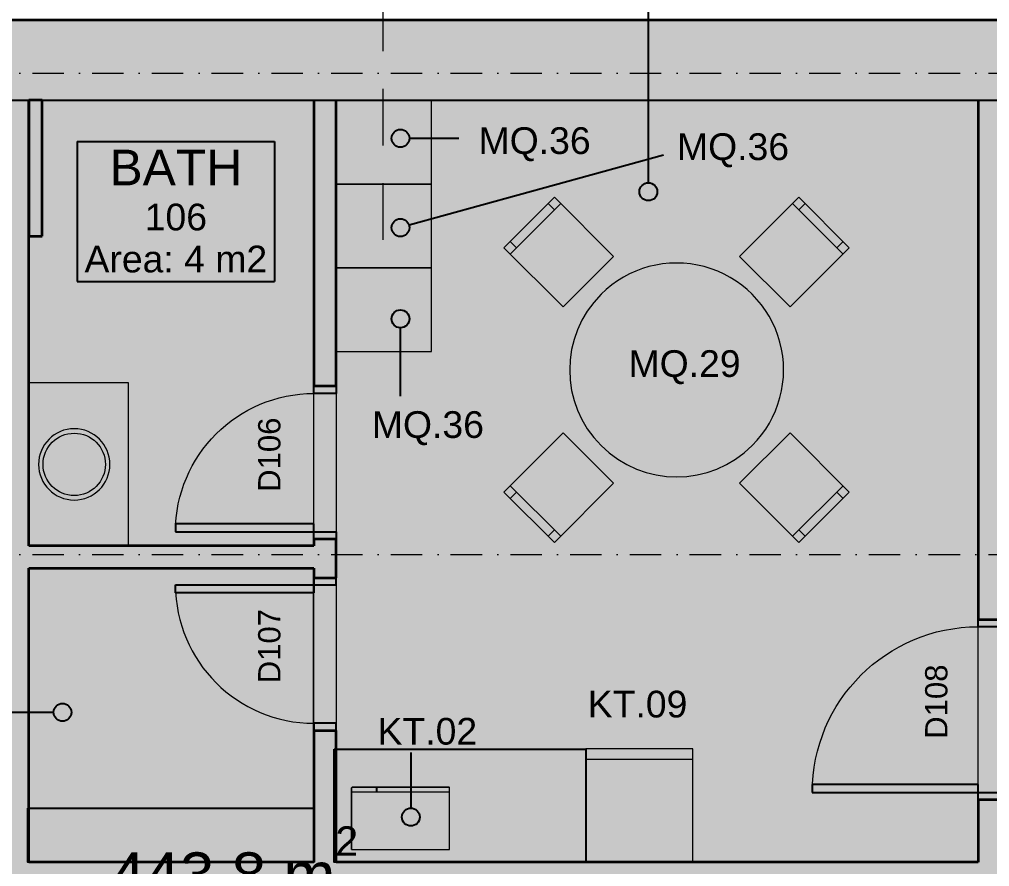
# Model space of a CAD drawing. Header units: millimetres. Extents: x -14278 to 103595, y -22378 to 34603.
# Drawn here: x 16372 to 21816, y 10798 to 15552 of the extents above; entities that cross this region are included whole.
import ezdxf
from ezdxf.enums import TextEntityAlignment as Align

# ---------------------------------------------------------------- set-up
doc = ezdxf.new("R2010")
doc.units = ezdxf.units.MM
doc.header["$MEASUREMENT"] = 0
doc.linetypes.add('Dot & Dashed', pattern=[335.138881, 176.388884, -88.194442, 0, -70.555556])
doc.linetypes.add('Long Dashed', pattern=[529.166651, 317.499995, -211.666656])
for name, color, linetype in [('A-Ee_40_20-M_GeneralFFAndEInternalFixed', 7, 'Continuous'), ('A-Zz_20_10_90-T_TextFFEInternal', 7, 'Continuous'), ('A-Zz_50_90_00-M_GrossInternal', 7, 'Continuous'), ('A-Zz_60_50_80-P_MarkerSection', 7, 'Continuous'), ('NewA-Ee_25_10-M_WallsExternal', 7, 'Continuous'), ('NewA-Ee_25_10-M_WallsInternal', 7, 'Continuous'), ('NewA-Ee_30_40-M_Floors', 7, 'Continuous'), ('NewA-Ee_30_60-M_Pavements', 7, 'Continuous'), ('NewA-Ee_40_20-M_GeneralFFAndEInternalFixed', 7, 'Continuous'), ('NewA-Ee_40_20-M_GeneralFFAndEInternalMovable', 7, 'Continuous'), ('NewA-Ee_40_20-M_GeneralFFAndEInternalSanitary', 7, 'Continuous'), ('NewA-SL-M_SpacesInternal', 7, 'Continuous'), ('NewA-Ss_30_25-M_CeilingAndSoffitSystems', 7, 'Continuous'), ('NewA-Zz_20_10_90-T_TextFFEInternal', 7, 'Continuous'), ('NewA-Zz_35_40_80-M_GridStructural', 7, 'Continuous'), ('NewA-Zz_50_10_70-P_BoundarySiteRed', 7, 'Continuous'), ('NewA-Zz_50_10_90-P_BoundarySpace', 7, 'Continuous'), ('NewA-Zz_50_90_00-M_GrossInternal', 7, 'Continuous')]:
    doc.layers.add(name, color=color, linetype=linetype)
doc.styles.add('GENERATED_STYLE_1', font='')
doc.styles.get('GENERATED_STYLE_1').set_extended_font_data('Arial')

# ---------------------------------------------------------------- blocks, each defined once
blk = doc.blocks.new('BREAK ROOM_108_4_1', base_point=(19901.1, 17849.3))
at = {"layer": 'NewA-SL-M_SpacesInternal', "color": 253, "linetype": 'Continuous', "lineweight": 13}
for p, q in [((21750.7, 15099.7), (18149.8, 15099.7)), ((18149.8, 15099.7), (18149.8, 10823.4)), ((21750.7, 10823.4), (21750.7, 15099.7)), ((18149.8, 10823.4), (21750.7, 10823.4))]:
    blk.add_line(p, q, dxfattribs=at)
at = {"layer": 'NewA-SL-M_SpacesInternal', "color": 5, "lineweight": 70, "style": 'GENERATED_STYLE_1'}
for tag, height, p in [('ROOM_NAME', 200, (19901.1, 18157.1)), ('ROOM_NUMBER', 150, (19901.1, 17854.3)), ('adj_text', 150, (19901.1, 17618.6))]:
    blk.add_attdef(tag, text='', height=height, dxfattribs=at).set_placement(p, align=Align.TOP_CENTER)
blk = doc.blocks.new('CLOSET_107_11_1', base_point=(14363.6, 11663.5))
at = {"layer": 'NewA-SL-M_SpacesInternal', "color": 253, "linetype": 'Continuous', "lineweight": 13}
for p, q in [((16424.6, 12472.8), (16424.6, 10823.4)), ((18024.8, 12472.8), (16424.6, 12472.8)), ((18024.8, 10823.4), (18024.8, 12472.8)), ((16424.6, 10823.4), (18024.8, 10823.4))]:
    blk.add_line(p, q, dxfattribs=at)
at = {"layer": 'NewA-SL-M_SpacesInternal', "linetype": 'Continuous'}
for p, q in [((13724.7, 12017.1), (13724.7, 11702.8)), ((13724.7, 12017.1), (15002.5, 12017.1)), ((15002.5, 12017.1), (15002.5, 11702.8)), ((13724.7, 11702.8), (13724.7, 11467.1)), ((15002.5, 11702.8), (15002.5, 11467.1)), ((13724.7, 11467.1), (13724.7, 11231.4)), ((15002.5, 11467.1), (15002.5, 11231.4)), ((13724.7, 11231.4), (15002.5, 11231.4))]:
    blk.add_line(p, q, dxfattribs=at)
at = {"layer": 'NewA-SL-M_SpacesInternal', "color": 5, "lineweight": 70, "style": 'GENERATED_STYLE_1'}
for tag, height, p in [('ROOM_NAME', 200, (14363.6, 11971.4)), ('ROOM_NUMBER', 150, (14363.6, 11668.5)), ('adj_text', 150, (14363.6, 11432.8))]:
    blk.add_attdef(tag, text='', height=height, dxfattribs=at).set_placement(p, align=Align.TOP_CENTER)
blk = doc.blocks.new('BATH_106_12_1', base_point=(17250, 14513.3))
at = {"layer": 'NewA-SL-M_SpacesInternal', "color": 253, "linetype": 'Continuous', "lineweight": 13}
for p, q in [((16424.6, 15099.7), (16424.6, 12597.8)), ((18024.8, 15099.7), (16424.6, 15099.7)), ((18024.8, 12597.8), (18024.8, 15099.7)), ((16424.6, 12597.8), (18024.8, 12597.8))]:
    blk.add_line(p, q, dxfattribs=at)
at = {"layer": 'NewA-SL-M_SpacesInternal', "linetype": 'Continuous'}
for p, q in [((16696.9, 14866.9), (16696.9, 14552.6)), ((16696.9, 14866.9), (17803.1, 14866.9)), ((17803.1, 14866.9), (17803.1, 14552.6)), ((16696.9, 14552.6), (16696.9, 14316.9)), ((17803.1, 14552.6), (17803.1, 14316.9)), ((16696.9, 14316.9), (16696.9, 14081.2)), ((17803.1, 14316.9), (17803.1, 14081.2)), ((16696.9, 14081.2), (17803.1, 14081.2))]:
    blk.add_line(p, q, dxfattribs=at)
at = {"layer": 'NewA-SL-M_SpacesInternal', "color": 5, "lineweight": 70, "style": 'GENERATED_STYLE_1'}
for tag, height, p in [('ROOM_NAME', 200, (17250, 14821.2)), ('ROOM_NUMBER', 150, (17250, 14518.3)), ('adj_text', 150, (17250, 14282.6))]:
    blk.add_attdef(tag, text='', height=height, dxfattribs=at).set_placement(p, align=Align.TOP_CENTER)
blk = doc.blocks.new('Mesh_1_1', base_point=(14339.9, 34603))
at = {"layer": 'NewA-Ee_30_60-M_Pavements', "color": 254, "linetype": 'Continuous', "lineweight": 13, "flags": 128}
blk.add_lwpolyline([(14339.9, 34603, -0.414214), (42830.6, 6112.3, -0.414214), (14339.9, -22378.4, -0.414214), (-14150.7, 6112.3, -0.414214)], format="xyb", close=True, dxfattribs=at)
blk = doc.blocks.new('Slab_4_1', base_point=(11328, 15324.9))
at = {"layer": 'NewA-Ee_30_40-M_Floors', "linetype": 'Continuous', "lineweight": 13}
blk.add_hatch(color=254, dxfattribs=at).paths.add_polyline_path([(11328, 15324.9), (11328, 15099.7), (150.3, 15099.7), (150.3, 9350.5), (-124.9, 9350.5), (-124.9, 8300.5), (150.3, 8300.5), (150.3, 6700.3), (2050.3, 6700.3), (2050.3, 2150.3), (5499.7, 2150.3), (5499.7, 3091.8), (6214.3, 3091.8), (6214.3, 2766.8), (7714.3, 2766.8), (7714.3, 3091.8), (8455.6, 3091.8), (8500.3, 150.3), (16363.1, 150.3), (16363.1, -124.9), (17413.1, -124.9), (17413.1, 150.3), (27899.7, 150.3), (27899.7, 6700.3), (34699.7, 6700.3), (34699.7, 15099.7), (34639.4, 15099.7), (34639.4, 15324.9), (32809.4, 15324.9), (32809.4, 15099.7), (13158, 15099.7), (13158, 15324.9)])
at = {"layer": 'NewA-Ee_30_40-M_Floors', "color": 6, "linetype": 'Continuous', "lineweight": 13, "flags": 128}
blk.add_lwpolyline([(150.3, 15099.7), (11328, 15099.7), (11328, 15324.9), (13158, 15324.9), (13158, 15099.7), (32809.4, 15099.7)], dxfattribs=at)
blk = doc.blocks.new('Slab_24_1', base_point=(16424.6, 10823.4))
at = {"layer": 'NewA-Ss_30_25-M_CeilingAndSoffitSystems', "linetype": 'Continuous', "lineweight": 0}
blk.add_hatch(color=255, dxfattribs=at).paths.add_polyline_path([(16424.6, 10823.4), (18023.2, 10823.4), (18023.2, 12472.8), (16424.6, 12472.8)])
at = {"layer": 'NewA-Ss_30_25-M_CeilingAndSoffitSystems', "color": 6, "linetype": 'Continuous', "lineweight": 13, "flags": 128}
blk.add_lwpolyline([(16424.6, 10823.4), (18023.2, 10823.4), (18023.2, 12472.8), (16424.6, 12472.8)], close=True, dxfattribs=at)
blk = doc.blocks.new('Slab_25_1', base_point=(16424.6, 12597.8))
at = {"layer": 'NewA-Ss_30_25-M_CeilingAndSoffitSystems', "linetype": 'Continuous', "lineweight": 0}
blk.add_hatch(color=255, dxfattribs=at).paths.add_polyline_path([(16424.6, 12597.8), (18024.8, 12597.8), (18024.8, 15099.7), (16424.6, 15099.7)])
at = {"layer": 'NewA-Ss_30_25-M_CeilingAndSoffitSystems', "color": 6, "linetype": 'Continuous', "lineweight": 13, "flags": 128}
blk.add_lwpolyline([(16424.6, 12597.8), (18024.8, 12597.8), (18024.8, 15099.7), (16424.6, 15099.7)], close=True, dxfattribs=at)
blk = doc.blocks.new('Slab_26_1', base_point=(18149.8, 10823.4))
at = {"layer": 'NewA-Ss_30_25-M_CeilingAndSoffitSystems', "linetype": 'Continuous', "lineweight": 0}
blk.add_hatch(color=255, dxfattribs=at).paths.add_polyline_path([(18149.8, 10823.4), (21750.7, 10823.4), (21750.7, 15099.7), (18149.8, 15099.7)])
at = {"layer": 'NewA-Ss_30_25-M_CeilingAndSoffitSystems', "color": 6, "linetype": 'Continuous', "lineweight": 13, "flags": 128}
blk.add_lwpolyline([(18149.8, 10823.4), (21750.7, 10823.4), (21750.7, 15099.7), (18149.8, 15099.7)], close=True, dxfattribs=at)
blk = doc.blocks.new('Wall_3_1', base_point=(0, 15250))
at = {"layer": 'NewA-Ee_25_10-M_WallsExternal', "linetype": 'Continuous', "lineweight": 13}
for points in [[(13158, 15324.9), (13158, 15250), (30140, 15250), (30140, 15274.9), (30119.9, 15274.9), (30119.9, 15550), (13158, 15550)], [(13158, 15250), (13158, 15209.9), (13158, 15179.6), (30127, 15179.6), (30127, 15224.9), (30140, 15224.9), (30140, 15250)], [(30127, 15179.6), (13158, 15179.6), (13158, 15116.1), (30127, 15116.1)], [(13158, 15099.7), (30127, 15099.7), (30127, 15116.1), (13158, 15116.1)]]:
    blk.add_hatch(color=6, dxfattribs=at).paths.add_polyline_path(points)
at = {"layer": 'NewA-Ee_25_10-M_WallsExternal', "color": 92, "linetype": 'Continuous', "lineweight": 35}
blk.add_line((13158, 15550), (30119.9, 15550), dxfattribs=at)
at = {"layer": 'NewA-Ee_25_10-M_WallsExternal', "linetype": 'Continuous', "flags": 128}
for points in [[(16424.6, 15099.7), (18024.8, 15099.7)], [(18149.8, 15099.7), (21750.7, 15099.7)]]:
    blk.add_lwpolyline(points, dxfattribs=at)
blk = doc.blocks.new('Door 19')
at = {"layer": 'NewA-Ee_25_10-M_WallsInternal', "linetype": 'Continuous', "lineweight": 13}
for points in [[(465, 930), (420, 930), (420, 0), (465, 0)], [(-465, -125), (-465, 0), (-505, 0), (-505, -125)], [(505, -125), (505, 0), (465, 0), (465, -125)]]:
    blk.add_hatch(color=255, dxfattribs=at).paths.add_polyline_path(points)
at = {"layer": 'NewA-Ee_25_10-M_WallsInternal', "linetype": 'Continuous'}
for p, q in [((420, 0), (420, 930)), ((420, 930), (465, 930)), ((465, 930), (465, 0)), ((-465, 0), (-505, 0)), ((-505, 0), (-505, -125)), ((-465, -125), (-465, 0)), ((465, 0), (420, 0)), ((505, 0), (465, 0)), ((465, 0), (465, -125)), ((505, -125), (505, 0)), ((-505, -125), (-465, -125)), ((465, -125), (505, -125))]:
    blk.add_line(p, q, dxfattribs=at)
at = {"layer": 'NewA-Ee_25_10-M_WallsInternal', "color": 92, "linetype": 'Continuous', "lineweight": 35}
for p, q in [((-505, 0), (-505, -125)), ((505, 0), (505, -125))]:
    blk.add_line(p, q, dxfattribs=at)
at = {"layer": 'NewA-Ee_25_10-M_WallsInternal', "color": 6, "linetype": 'Continuous', "lineweight": 13}
blk.add_arc((465, 0), 930, 90, 180, dxfattribs=at)
blk = doc.blocks.new('D Marker 19')
at = {"layer": 'NewA-Ee_25_10-M_WallsInternal', "style": 'GENERATED_STYLE_1'}
blk.add_attdef('AC_WIDO_ID', text='', height=125, dxfattribs=at).set_placement((-262.1, 94.8), align=Align.BOTTOM_LEFT)
blk = doc.blocks.new('Wall_19_1', base_point=(21750.7, 9877.2))
at = {"layer": 'NewA-Ee_25_10-M_WallsInternal', "linetype": 'Continuous', "lineweight": 13}
for points in [[(21875.7, 15099.7), (21750.7, 15099.7), (21750.7, 12183.8), (21875.7, 12183.8)], [(21750.7, 11173.8), (21750.7, 9877.2), (21875.7, 9877.2), (21875.7, 11173.8)]]:
    blk.add_hatch(color=6, dxfattribs=at).paths.add_polyline_path(points)
at = {"layer": 'NewA-Ee_25_10-M_WallsInternal', "color": 92, "linetype": 'Continuous', "lineweight": 35}
for p, q in [((21750.7, 12183.8), (21875.7, 12183.8)), ((21750.7, 11173.8), (21875.7, 11173.8))]:
    blk.add_line(p, q, dxfattribs=at)
at = {"layer": 'NewA-Ee_25_10-M_WallsInternal', "color": 92, "linetype": 'Continuous', "lineweight": 35, "flags": 128}
for points in [[(21750.7, 15099.7), (21750.7, 12183.8)], [(21750.7, 11173.8), (21750.7, 10823.4)]]:
    blk.add_lwpolyline(points, dxfattribs=at)
at = {"layer": 'NewA-Ee_25_10-M_WallsInternal', "linetype": 'Continuous', "xscale": -1, "zscale": 1000, "rotation": 90}
blk.add_blockref('Door 19', (21750.7, 11678.8), dxfattribs=at)
at = {"layer": 'NewA-Ee_25_10-M_WallsInternal'}
ref = blk.add_blockref('D Marker 19', (21750.7, 11678.8), dxfattribs=dict(at, rotation=90))
ref.add_attrib('AC_WIDO_ID', 'D108', dxfattribs={"color": 7, "height": 125, "rotation": 90, "style": 'GENERATED_STYLE_1'}).set_placement((21616.3, 11514.7), align=Align.BOTTOM_LEFT)
blk = doc.blocks.new('Door 19_3')
at = {"layer": 'NewA-Ee_25_10-M_WallsInternal', "linetype": 'Continuous', "lineweight": 13}
for points in [[(388.5, 777), (343.5, 777), (343.5, 0), (388.5, 0)], [(-388.5, -125), (-388.5, 0), (-428.5, 0), (-428.5, -125)], [(428.5, -125), (428.5, 0), (388.5, 0), (388.5, -125)]]:
    blk.add_hatch(color=255, dxfattribs=at).paths.add_polyline_path(points)
at = {"layer": 'NewA-Ee_25_10-M_WallsInternal', "linetype": 'Continuous'}
for p, q in [((343.5, 0), (343.5, 777)), ((343.5, 777), (388.5, 777)), ((388.5, 777), (388.5, 0)), ((-388.5, 0), (-428.5, 0)), ((-428.5, 0), (-428.5, -125)), ((-388.5, -125), (-388.5, 0)), ((388.5, 0), (343.5, 0)), ((428.5, 0), (388.5, 0)), ((388.5, 0), (388.5, -125)), ((428.5, -125), (428.5, 0)), ((-428.5, -125), (-388.5, -125)), ((388.5, -125), (428.5, -125))]:
    blk.add_line(p, q, dxfattribs=at)
at = {"layer": 'NewA-Ee_25_10-M_WallsInternal', "color": 92, "linetype": 'Continuous', "lineweight": 35}
for p, q in [((-428.5, 0), (-428.5, -125)), ((428.5, 0), (428.5, -125))]:
    blk.add_line(p, q, dxfattribs=at)
at = {"layer": 'NewA-Ee_25_10-M_WallsInternal', "color": 6, "linetype": 'Continuous', "lineweight": 13}
blk.add_arc((388.5, 0), 777, 90, 180, dxfattribs=at)
blk = doc.blocks.new('Door 19_4')
at = {"layer": 'NewA-Ee_25_10-M_WallsInternal', "linetype": 'Continuous', "lineweight": 13}
for points in [[(388.5, 777), (343.5, 777), (343.5, 0), (388.5, 0)], [(-388.5, -125), (-388.5, 0), (-428.5, 0), (-428.5, -125)], [(428.5, -125), (428.5, 0), (388.5, 0), (388.5, -125)]]:
    blk.add_hatch(color=255, dxfattribs=at).paths.add_polyline_path(points)
at = {"layer": 'NewA-Ee_25_10-M_WallsInternal', "linetype": 'Continuous'}
for p, q in [((343.5, 0), (343.5, 777)), ((343.5, 777), (388.5, 777)), ((388.5, 777), (388.5, 0)), ((-388.5, 0), (-428.5, 0)), ((-428.5, 0), (-428.5, -125)), ((-388.5, -125), (-388.5, 0)), ((388.5, 0), (343.5, 0)), ((428.5, 0), (388.5, 0)), ((388.5, 0), (388.5, -125)), ((428.5, -125), (428.5, 0)), ((-428.5, -125), (-388.5, -125)), ((388.5, -125), (428.5, -125))]:
    blk.add_line(p, q, dxfattribs=at)
at = {"layer": 'NewA-Ee_25_10-M_WallsInternal', "color": 92, "linetype": 'Continuous', "lineweight": 35}
for p, q in [((-428.5, -125), (-428.5, 0)), ((428.5, -125), (428.5, 0))]:
    blk.add_line(p, q, dxfattribs=at)
at = {"layer": 'NewA-Ee_25_10-M_WallsInternal', "color": 6, "linetype": 'Continuous', "lineweight": 13}
blk.add_arc((388.5, 0), 777, 90, 180, dxfattribs=at)
blk = doc.blocks.new('Wall_20_1', base_point=(18024.8, 8075))
at = {"layer": 'NewA-Ee_25_10-M_WallsInternal', "linetype": 'Continuous', "lineweight": 13}
for points in [[(18149.8, 15099.7), (18024.8, 15099.7), (18024.8, 13493.2), (18149.8, 13493.2)], [(18024.8, 12636.2), (18024.8, 12419), (18149.8, 12419), (18149.8, 12636.2)], [(18024.8, 10823.4), (18149.8, 10823.4), (18149.8, 11562), (18024.8, 11562)]]:
    blk.add_hatch(color=6, dxfattribs=at).paths.add_polyline_path(points)
at = {"layer": 'NewA-Ee_25_10-M_WallsInternal', "color": 92, "linetype": 'Continuous', "lineweight": 35}
for p, q in [((18149.8, 13493.2), (18024.8, 13493.2)), ((18149.8, 12636.2), (18024.8, 12636.2)), ((18024.8, 12419), (18149.8, 12419)), ((18024.8, 11562), (18149.8, 11562))]:
    blk.add_line(p, q, dxfattribs=at)
at = {"layer": 'NewA-Ee_25_10-M_WallsInternal', "color": 92, "linetype": 'Continuous', "lineweight": 35, "flags": 128}
for points in [[(18024.8, 15099.7), (18024.8, 13493.2)], [(18149.8, 13493.2), (18149.8, 15099.7)], [(18024.8, 12636.2), (18024.8, 12597.8)], [(18149.8, 12419), (18149.8, 12636.2)], [(18024.8, 12472.8), (18024.8, 12419)], [(18024.8, 11562), (18024.8, 10823.4)], [(18149.8, 10823.4), (18149.8, 11562)]]:
    blk.add_lwpolyline(points, dxfattribs=at)
at = {"layer": 'NewA-Ee_25_10-M_WallsInternal', "linetype": 'Continuous', "xscale": -1, "zscale": 1000, "rotation": 90}
blk.add_blockref('Door 19_4', (18024.8, 13064.7), dxfattribs=at)
at = {"layer": 'NewA-Ee_25_10-M_WallsInternal'}
ref = blk.add_blockref('D Marker 19', (18024.8, 13064.7), dxfattribs=dict(at, rotation=90))
ref.add_attrib('AC_WIDO_ID', 'D106', dxfattribs={"color": 7, "height": 125, "rotation": 90, "style": 'GENERATED_STYLE_1'}).set_placement((17874.1, 12900.6), align=Align.BOTTOM_LEFT)
at = {"layer": 'NewA-Ee_25_10-M_WallsInternal', "linetype": 'Continuous', "zscale": 1000, "rotation": 90}
blk.add_blockref('Door 19_3', (18024.8, 11990.5), dxfattribs=at)
at = {"layer": 'NewA-Ee_25_10-M_WallsInternal'}
ref = blk.add_blockref('D Marker 19', (18024.8, 11990.5), dxfattribs=dict(at, rotation=90))
ref.add_attrib('AC_WIDO_ID', 'D107', dxfattribs={"color": 7, "height": 125, "rotation": 90, "style": 'GENERATED_STYLE_1'}).set_placement((17874.1, 11826.4), align=Align.BOTTOM_LEFT)
blk = doc.blocks.new('Wall_21_1', base_point=(16324.6, 10698.4))
at = {"layer": 'NewA-Ee_25_10-M_WallsInternal', "linetype": 'Continuous', "lineweight": 13}
blk.add_hatch(color=6, dxfattribs=at).paths.add_polyline_path([(16424.6, 10698.4), (21750.7, 10698.4), (21750.7, 10823.4), (16424.6, 10823.4)])
at = {"layer": 'NewA-Ee_25_10-M_WallsInternal', "color": 92, "linetype": 'Continuous', "lineweight": 35, "flags": 128}
for points in [[(18024.8, 10823.4), (16424.6, 10823.4)], [(21750.7, 10823.4), (18149.8, 10823.4)], [(16424.6, 10698.4), (18024.8, 10698.4)], [(18149.8, 10698.4), (21750.7, 10698.4)]]:
    blk.add_lwpolyline(points, dxfattribs=at)
blk = doc.blocks.new('Wall_23_1', base_point=(16324.6, 8075))
at = {"layer": 'NewA-Ee_25_10-M_WallsInternal', "linetype": 'Continuous', "lineweight": 13}
blk.add_hatch(color=6, dxfattribs=at).paths.add_polyline_path([(16424.6, 8200), (16424.6, 15099.7), (16324.6, 15099.7), (16324.6, 8200)])
at = {"layer": 'NewA-Ee_25_10-M_WallsInternal', "color": 92, "linetype": 'Continuous', "lineweight": 35, "flags": 128}
for points in [[(16424.6, 12597.8), (16424.6, 15099.7)], [(16424.6, 10823.4), (16424.6, 12472.8)]]:
    blk.add_lwpolyline(points, dxfattribs=at)
blk = doc.blocks.new('Wall_26_1', base_point=(16324.6, 12535.3))
at = {"layer": 'NewA-Ee_25_10-M_WallsInternal', "linetype": 'Continuous', "lineweight": 13}
blk.add_hatch(color=6, dxfattribs=at).paths.add_polyline_path([(16424.6, 12472.8), (18024.8, 12472.8), (18024.8, 12597.8), (16424.6, 12597.8)])
at = {"layer": 'NewA-Ee_25_10-M_WallsInternal', "color": 92, "linetype": 'Continuous', "lineweight": 35, "flags": 128}
for points in [[(18024.8, 12597.8), (16424.6, 12597.8)], [(16424.6, 12472.8), (18024.8, 12472.8)]]:
    blk.add_lwpolyline(points, dxfattribs=at)
blk = doc.blocks.new('Wall_64_1', base_point=(16499.6, 14336.5))
at = {"layer": 'NewA-Ee_25_10-M_WallsInternal', "linetype": 'Continuous', "lineweight": 13}
blk.add_hatch(color=6, dxfattribs=at).paths.add_polyline_path([(16499.6, 14336.5), (16499.6, 15098.5), (16424.6, 15098.5), (16424.6, 14336.5)])
at = {"layer": 'NewA-Ee_25_10-M_WallsInternal', "color": 92, "linetype": 'Continuous', "lineweight": 35, "flags": 128}
for points in [[(16499.6, 15098.5), (16424.6, 15098.5)], [(16424.6, 15098.5), (16424.6, 14336.5)], [(16499.6, 14336.5), (16499.6, 15098.5)], [(16424.6, 14336.5), (16499.6, 14336.5)]]:
    blk.add_lwpolyline(points, dxfattribs=at)
blk = doc.blocks.new('Standard grid marker_2')
at = {"layer": 'NewA-Zz_35_40_80-M_GridStructural', "color": 6, "linetype": 'Dot & Dashed', "lineweight": 13}
blk.add_line((1000, 0), (40175.6, 0), dxfattribs=at)
at = {"layer": 'NewA-Zz_35_40_80-M_GridStructural', "style": 'GENERATED_STYLE_1'}
blk.add_attdef('AC_MarkerText_1', text='', height=250, dxfattribs=at).set_placement((41425.6, 14.3), align=Align.MIDDLE_CENTER)
blk = doc.blocks.new('Standard grid marker_4')
at = {"layer": 'NewA-Zz_35_40_80-M_GridStructural', "color": 6, "linetype": 'Dot & Dashed', "lineweight": 13}
blk.add_line((1000, 0), (40175.6, 0), dxfattribs=at)
blk = doc.blocks.new('Cabinet Base Single Door 19')
at = {"layer": 'NewA-Ee_40_20-M_GeneralFFAndEInternalSanitary', "color": 1, "linetype": 'Continuous', "lineweight": 18}
for p, q in [((0, 560.3875), (914.8125, 560.3875)), ((0, 0), (0, 560.3875)), ((914.8125, 0), (914.8125, 560.3875)), ((0, 0), (914.8125, 0))]:
    blk.add_line(p, q, dxfattribs=at)
blk.add_circle((457.40625, 305.19375), 175, dxfattribs=at)
for start, end in [(0, 180), (180, 0)]:
    blk.add_arc((457.40625, 305.19375), 200, start, end, dxfattribs=at)
blk = doc.blocks.new('Dining Table Round 19')
at = {"layer": 'NewA-Ee_40_20-M_GeneralFFAndEInternalMovable', "color": 1, "linetype": 'Continuous', "lineweight": 18}
for p, q in [((200, 1170), (-200, 1170)), ((-200, 1170), (-200, 700)), ((-150, 1120), (-150, 1170)), ((150, 1120), (150, 1170)), ((200, 700), (200, 1170)), ((-200, 1120), (200, 1120)), ((-200, 700), (200, 700)), ((-700, 200), (-1170, 200)), ((-1170, 200), (-1170, -200)), ((-1120, -200), (-1120, 200)), ((-700, -200), (-700, 200)), ((700, 200), (700, -200)), ((1170, 200), (700, 200)), ((1120, 200), (1120, -200)), ((1170, -200), (1170, 200)), ((-1120, 150), (-1170, 150)), ((1120, 150), (1170, 150)), ((-1120, -150), (-1170, -150)), ((1120, -150), (1170, -150)), ((-1170, -200), (-700, -200)), ((700, -200), (1170, -200)), ((200, -700), (-200, -700)), ((-200, -700), (-200, -1170)), ((200, -1170), (200, -700)), ((200, -1120), (-200, -1120)), ((-150, -1120), (-150, -1170)), ((150, -1120), (150, -1170)), ((-200, -1170), (200, -1170))]:
    blk.add_line(p, q, dxfattribs=at)
for start, end in [(0, 180), (180, 0)]:
    blk.add_arc((0, 0), 600, start, end, dxfattribs=at)
blk = doc.blocks.new('Lockers 19')
at = {"layer": 'NewA-Ee_40_20-M_GeneralFFAndEInternalMovable', "color": 1, "linetype": 'Continuous', "lineweight": 18}
for p, q in [((533.4, 469.9), (0, 469.9)), ((0, 469.9), (0, 0)), ((533.4, 0), (533.4, 469.9)), ((0, 0), (533.4, 0))]:
    blk.add_line(p, q, dxfattribs=at)
blk = doc.blocks.new('Refrigerator 19_4')
at = {"layer": 'NewA-Ee_40_20-M_GeneralFFAndEInternalFixed', "color": 1, "linetype": 'Continuous', "lineweight": 18}
for p, q in [((600, 635), (0, 635)), ((0, 635), (0, 0)), ((600, 0), (600, 635)), ((0, 60), (600, 60)), ((0, 0), (600, 0))]:
    blk.add_line(p, q, dxfattribs=at)
blk = doc.blocks.new('Microwave Oven 19')
at = {"layer": 'NewA-Ee_40_20-M_GeneralFFAndEInternalMovable', "color": 255, "linetype": 'Continuous', "lineweight": 13}
for p, q in [((550, 350), (0, 350)), ((0, 350), (0, 6.4)), ((550, 6.4), (550, 350)), ((0, 6.4), (0.1, 5.3)), ((0.1, 5.3), (0.4, 4.2)), ((0.4, 4.2), (0.9, 3.2)), ((0.9, 3.2), (1.6, 2.3)), ((1.6, 2.3), (2.4, 1.5)), ((2.4, 1.5), (3.4, 0.9)), ((3.4, 0.9), (4.5, 0.4)), ((4.5, 0.4), (5.7, 0.1)), ((5.7, 0.1), (6.8, 0)), ((6.8, 0), (543.2, 0)), ((543.2, 0), (544.3, 0.1)), ((544.3, 0.1), (545.5, 0.4)), ((545.5, 0.4), (546.6, 0.9)), ((546.6, 0.9), (547.6, 1.5)), ((547.6, 1.5), (548.4, 2.3)), ((548.4, 2.3), (549.1, 3.2)), ((549.1, 3.2), (549.6, 4.2)), ((549.6, 4.2), (549.9, 5.3)), ((549.9, 5.3), (550, 6.4))]:
    blk.add_line(p, q, dxfattribs=at)
at = {"layer": 'NewA-Ee_40_20-M_GeneralFFAndEInternalMovable', "color": 1, "linetype": 'Continuous', "lineweight": 18}
for p, q in [((0, 350), (0, 6.4)), ((550, 350), (0, 350)), ((550, 350), (550, 6.4)), ((550, 26.8), (0, 26.8)), ((0, 6.4), (0.2, 5)), ((0.2, 5), (0.7, 3.6)), ((0.7, 3.6), (1.5, 2.4)), ((1.5, 2.4), (2.6, 1.4)), ((2.6, 1.4), (3.9, 0.6)), ((3.9, 0.6), (5.3, 0.2)), ((5.3, 0.2), (6.8, 0)), ((407.5, 0), (407.5, 26.8)), ((412.1, 0), (412.1, 26.8)), ((544.7, 0.2), (543.2, 0)), ((546.1, 0.6), (544.7, 0.2)), ((547.4, 1.4), (546.1, 0.6)), ((548.5, 2.4), (547.4, 1.4)), ((549.3, 3.6), (548.5, 2.4)), ((549.8, 5), (549.3, 3.6)), ((550, 6.4), (549.8, 5)), ((407.5, 0), (6.8, 0)), ((543.2, 0), (412.1, 0))]:
    blk.add_line(p, q, dxfattribs=at)
blk = doc.blocks.new('Line_6_1', base_point=(19901.1, 14585.3))
at = {"layer": 'NewA-Zz_50_10_90-P_BoundarySpace', "linetype": 'Continuous'}
blk.add_hatch(color=256, dxfattribs=at).paths.add_polyline_path([(19951.1, 14585.3), (19947.3, 14604.4), (19936.4, 14620.6), (19920.2, 14631.5), (19901.1, 14635.3), (19881.9, 14631.5), (19865.7, 14620.6), (19854.9, 14604.4), (19851.1, 14585.3), (19854.9, 14566.2), (19865.7, 14549.9), (19881.9, 14539.1), (19901.1, 14535.3), (19920.2, 14539.1), (19936.4, 14549.9), (19947.3, 14566.2)])
blk.add_line((19901.1, 14635.3), (19901.1, 17417.1), dxfattribs=at)
blk.add_circle((19901.1, 14585.3), 50, dxfattribs=at)
blk = doc.blocks.new('Line_11_1', base_point=(16614.2, 11663.5))
at = {"layer": 'NewA-Zz_50_10_90-P_BoundarySpace', "linetype": 'Continuous'}
blk.add_hatch(color=256, dxfattribs=at).paths.add_polyline_path([(16664.2, 11663.5), (16660.4, 11682.7), (16649.6, 11698.9), (16633.4, 11709.7), (16614.2, 11713.5), (16595.1, 11709.7), (16578.9, 11698.9), (16568, 11682.7), (16564.2, 11663.5), (16568, 11644.4), (16578.9, 11628.2), (16595.1, 11617.3), (16614.2, 11613.5), (16633.4, 11617.3), (16649.6, 11628.2), (16660.4, 11644.4)])
blk.add_line((16564.2, 11663.5), (15002.5, 11663.5), dxfattribs=at)
blk.add_circle((16614.2, 11663.5), 50, dxfattribs=at)
blk = doc.blocks.new('Line_26_1', base_point=(18568.5, 11438.3))
at = {"layer": 'NewA-Zz_20_10_90-T_TextFFEInternal', "linetype": 'Continuous'}
blk.add_hatch(color=256, dxfattribs=at).paths.add_polyline_path([(18618.5, 11075.9), (18614.7, 11095), (18603.9, 11111.3), (18587.6, 11122.1), (18568.5, 11125.9), (18549.4, 11122.1), (18533.1, 11111.3), (18522.3, 11095), (18518.5, 11075.9), (18522.3, 11056.8), (18533.1, 11040.6), (18549.4, 11029.7), (18568.5, 11025.9), (18587.6, 11029.7), (18603.9, 11040.6), (18614.7, 11056.8)])
blk.add_line((18568.5, 11438.3), (18568.5, 11125.9), dxfattribs=at)
blk.add_circle((18568.5, 11075.9), 50, dxfattribs=at)
blk = doc.blocks.new('Line_27_1', base_point=(18510.2, 13437.8))
at = {"layer": 'NewA-Zz_20_10_90-T_TextFFEInternal', "linetype": 'Continuous'}
blk.add_hatch(color=256, dxfattribs=at).paths.add_polyline_path([(18560.2, 13872), (18556.4, 13891.1), (18545.6, 13907.4), (18529.4, 13918.2), (18510.2, 13922), (18491.1, 13918.2), (18474.9, 13907.4), (18464, 13891.1), (18460.2, 13872), (18464, 13852.9), (18474.9, 13836.6), (18491.1, 13825.8), (18510.2, 13822), (18529.4, 13825.8), (18545.6, 13836.6), (18556.4, 13852.9)])
blk.add_line((18510.2, 13437.8), (18510.2, 13822), dxfattribs=at)
blk.add_circle((18510.2, 13872), 50, dxfattribs=at)
blk = doc.blocks.new('Line_28_1', base_point=(19986.6, 14791.4))
at = {"layer": 'NewA-Zz_20_10_90-T_TextFFEInternal', "linetype": 'Continuous'}
blk.add_hatch(color=256, dxfattribs=at).paths.add_polyline_path([(18560.2, 14383.6), (18556.4, 14402.7), (18545.6, 14418.9), (18529.4, 14429.8), (18510.2, 14433.6), (18491.1, 14429.8), (18474.9, 14418.9), (18464, 14402.7), (18460.2, 14383.6), (18464, 14364.5), (18474.9, 14348.2), (18491.1, 14337.4), (18510.2, 14333.6), (18529.4, 14337.4), (18545.6, 14348.2), (18556.4, 14364.5)])
blk.add_line((19986.6, 14791.4), (18558.4, 14396.9), dxfattribs=at)
blk.add_circle((18510.2, 14383.6), 50, dxfattribs=at)
blk = doc.blocks.new('Line_29_1', base_point=(18837.9, 14884.9))
at = {"layer": 'NewA-Zz_20_10_90-T_TextFFEInternal', "linetype": 'Continuous'}
blk.add_hatch(color=256, dxfattribs=at).paths.add_polyline_path([(18560.2, 14884.9), (18556.4, 14904.1), (18545.6, 14920.3), (18529.4, 14931.1), (18510.2, 14934.9), (18491.1, 14931.1), (18474.9, 14920.3), (18464, 14904.1), (18460.2, 14884.9), (18464, 14865.8), (18474.9, 14849.6), (18491.1, 14838.7), (18510.2, 14834.9), (18529.4, 14838.7), (18545.6, 14849.6), (18556.4, 14865.8)])
blk.add_line((18837.9, 14884.9), (18560.2, 14884.9), dxfattribs=at)
blk.add_circle((18510.2, 14884.9), 50, dxfattribs=at)
blk = doc.blocks.new('Label_41_1', base_point=(19679.2, 13780.1))
at = {"layer": 'A-Zz_20_10_90-T_TextFFEInternal', "insert": (20104.2, 13695.8), "char_height": 150, "attachment_point": 2, "style": 'GENERATED_STYLE_1'}
blk.add_mtext('\\fArial|b0|i0|c0|p34;MQ.29\\fArial|b0|i0|c0|p34;\\fArial|b0|i0|c0|p34;\\fArial|b0|i0|c0|p34;\\fArial|b0|i0|c0|p34;\\fArial|b0|i0|c0|p34;\\fArial|b0|i0|c0|p34;\\fArial|b0|i0|c0|p34;\\fArial|b0|i0|c0|p34;\\fArial|b0|i0|c0|p34;\\fArial|b0|i0|c0|p34;\\fArial|b0|i0|c0|p34;\\fArial|b0|i0|c0|p34;\\fArial|b0|i0|c0|p34;\\fArial|b0|i0|c0|p34;\\fArial|b0|i0|c0|p34;\\fArial|b0|i0|c0|p34;\\fArial|b0|i0|c0|p34;\\fArial|b0|i0|c0|p34;\\fArial|b0|i0|c0|p34;\\fArial|b0|i0|c0|p34;\\fArial|b0|i0|c0|p34;\\fArial|b0|i0|c0|p34;\\fArial|b0|i0|c0|p34;\\fArial|b0|i0|c0|p34;\\fArial|b0|i0|c0|p34;\\fArial|b0|i0|c0|p34;\\fArial|b0|i0|c0|p34;\\fArial|b0|i0|c0|p34;\\fArial|b0|i0|c0|p34;}', dxfattribs=at)
blk = doc.blocks.new('Label_72_1', base_point=(19415.5, 11869.1))
at = {"layer": 'A-Zz_20_10_90-T_TextFFEInternal', "insert": (19840.5, 11784.8), "char_height": 150, "attachment_point": 2, "style": 'GENERATED_STYLE_1'}
blk.add_mtext('\\fArial|b0|i0|c0|p34;KT.09\\fArial|b0|i0|c0|p34;\\fArial|b0|i0|c0|p34;\\fArial|b0|i0|c0|p34;\\fArial|b0|i0|c0|p34;\\fArial|b0|i0|c0|p34;\\fArial|b0|i0|c0|p34;\\fArial|b0|i0|c0|p34;\\fArial|b0|i0|c0|p34;\\fArial|b0|i0|c0|p34;\\fArial|b0|i0|c0|p34;\\fArial|b0|i0|c0|p34;\\fArial|b0|i0|c0|p34;\\fArial|b0|i0|c0|p34;\\fArial|b0|i0|c0|p34;\\fArial|b0|i0|c0|p34;\\fArial|b0|i0|c0|p34;\\fArial|b0|i0|c0|p34;\\fArial|b0|i0|c0|p34;\\fArial|b0|i0|c0|p34;\\fArial|b0|i0|c0|p34;\\fArial|b0|i0|c0|p34;\\fArial|b0|i0|c0|p34;\\fArial|b0|i0|c0|p34;\\fArial|b0|i0|c0|p34;\\fArial|b0|i0|c0|p34;\\fArial|b0|i0|c0|p34;\\fArial|b0|i0|c0|p34;\\fArial|b0|i0|c0|p34;\\fArial|b0|i0|c0|p34;}', dxfattribs=at)
blk = doc.blocks.new('Label_95_1', base_point=(18236, 11716.6))
at = {"layer": 'A-Zz_20_10_90-T_TextFFEInternal', "insert": (18661, 11632.3), "char_height": 150, "attachment_point": 2, "style": 'GENERATED_STYLE_1'}
blk.add_mtext('\\fArial|b0|i0|c0|p34;KT.02\\fArial|b0|i0|c0|p34;\\fArial|b0|i0|c0|p34;\\fArial|b0|i0|c0|p34;\\fArial|b0|i0|c0|p34;\\fArial|b0|i0|c0|p34;\\fArial|b0|i0|c0|p34;\\fArial|b0|i0|c0|p34;\\fArial|b0|i0|c0|p34;\\fArial|b0|i0|c0|p34;\\fArial|b0|i0|c0|p34;\\fArial|b0|i0|c0|p34;\\fArial|b0|i0|c0|p34;\\fArial|b0|i0|c0|p34;\\fArial|b0|i0|c0|p34;\\fArial|b0|i0|c0|p34;\\fArial|b0|i0|c0|p34;\\fArial|b0|i0|c0|p34;\\fArial|b0|i0|c0|p34;\\fArial|b0|i0|c0|p34;\\fArial|b0|i0|c0|p34;\\fArial|b0|i0|c0|p34;\\fArial|b0|i0|c0|p34;\\fArial|b0|i0|c0|p34;\\fArial|b0|i0|c0|p34;\\fArial|b0|i0|c0|p34;\\fArial|b0|i0|c0|p34;\\fArial|b0|i0|c0|p34;\\fArial|b0|i0|c0|p34;\\fArial|b0|i0|c0|p34;}', dxfattribs=at)
blk = doc.blocks.new('Label_96_1', base_point=(18239.1, 13437.8))
at = {"layer": 'A-Zz_20_10_90-T_TextFFEInternal', "insert": (18664.1, 13353.5), "char_height": 150, "attachment_point": 2, "style": 'GENERATED_STYLE_1'}
blk.add_mtext('\\fArial|b0|i0|c0|p34;MQ.36\\fArial|b0|i0|c0|p34;\\fArial|b0|i0|c0|p34;\\fArial|b0|i0|c0|p34;\\fArial|b0|i0|c0|p34;\\fArial|b0|i0|c0|p34;\\fArial|b0|i0|c0|p34;\\fArial|b0|i0|c0|p34;\\fArial|b0|i0|c0|p34;\\fArial|b0|i0|c0|p34;\\fArial|b0|i0|c0|p34;\\fArial|b0|i0|c0|p34;\\fArial|b0|i0|c0|p34;\\fArial|b0|i0|c0|p34;\\fArial|b0|i0|c0|p34;\\fArial|b0|i0|c0|p34;\\fArial|b0|i0|c0|p34;\\fArial|b0|i0|c0|p34;\\fArial|b0|i0|c0|p34;\\fArial|b0|i0|c0|p34;\\fArial|b0|i0|c0|p34;\\fArial|b0|i0|c0|p34;\\fArial|b0|i0|c0|p34;\\fArial|b0|i0|c0|p34;\\fArial|b0|i0|c0|p34;\\fArial|b0|i0|c0|p34;\\fArial|b0|i0|c0|p34;\\fArial|b0|i0|c0|p34;\\fArial|b0|i0|c0|p34;\\fArial|b0|i0|c0|p34;}', dxfattribs=at)
blk = doc.blocks.new('Label_97_1', base_point=(19951.1, 14997.4))
at = {"layer": 'A-Zz_20_10_90-T_TextFFEInternal', "insert": (20376.1, 14913.1), "char_height": 150, "attachment_point": 2, "style": 'GENERATED_STYLE_1'}
blk.add_mtext('\\fArial|b0|i0|c0|p34;MQ.36\\fArial|b0|i0|c0|p34;\\fArial|b0|i0|c0|p34;\\fArial|b0|i0|c0|p34;\\fArial|b0|i0|c0|p34;\\fArial|b0|i0|c0|p34;\\fArial|b0|i0|c0|p34;\\fArial|b0|i0|c0|p34;\\fArial|b0|i0|c0|p34;\\fArial|b0|i0|c0|p34;\\fArial|b0|i0|c0|p34;\\fArial|b0|i0|c0|p34;\\fArial|b0|i0|c0|p34;\\fArial|b0|i0|c0|p34;\\fArial|b0|i0|c0|p34;\\fArial|b0|i0|c0|p34;\\fArial|b0|i0|c0|p34;\\fArial|b0|i0|c0|p34;\\fArial|b0|i0|c0|p34;\\fArial|b0|i0|c0|p34;\\fArial|b0|i0|c0|p34;\\fArial|b0|i0|c0|p34;\\fArial|b0|i0|c0|p34;\\fArial|b0|i0|c0|p34;\\fArial|b0|i0|c0|p34;\\fArial|b0|i0|c0|p34;\\fArial|b0|i0|c0|p34;\\fArial|b0|i0|c0|p34;\\fArial|b0|i0|c0|p34;\\fArial|b0|i0|c0|p34;}', dxfattribs=at)
blk = doc.blocks.new('Label_98_1', base_point=(18837.9, 15031.4))
at = {"layer": 'A-Zz_20_10_90-T_TextFFEInternal', "insert": (19262.9, 14947.1), "char_height": 150, "attachment_point": 2, "style": 'GENERATED_STYLE_1'}
blk.add_mtext('\\fArial|b0|i0|c0|p34;MQ.36\\fArial|b0|i0|c0|p34;\\fArial|b0|i0|c0|p34;\\fArial|b0|i0|c0|p34;\\fArial|b0|i0|c0|p34;\\fArial|b0|i0|c0|p34;\\fArial|b0|i0|c0|p34;\\fArial|b0|i0|c0|p34;\\fArial|b0|i0|c0|p34;\\fArial|b0|i0|c0|p34;\\fArial|b0|i0|c0|p34;\\fArial|b0|i0|c0|p34;\\fArial|b0|i0|c0|p34;\\fArial|b0|i0|c0|p34;\\fArial|b0|i0|c0|p34;\\fArial|b0|i0|c0|p34;\\fArial|b0|i0|c0|p34;\\fArial|b0|i0|c0|p34;\\fArial|b0|i0|c0|p34;\\fArial|b0|i0|c0|p34;\\fArial|b0|i0|c0|p34;\\fArial|b0|i0|c0|p34;\\fArial|b0|i0|c0|p34;\\fArial|b0|i0|c0|p34;\\fArial|b0|i0|c0|p34;\\fArial|b0|i0|c0|p34;\\fArial|b0|i0|c0|p34;\\fArial|b0|i0|c0|p34;\\fArial|b0|i0|c0|p34;\\fArial|b0|i0|c0|p34;}', dxfattribs=at)
blk = doc.blocks.new('Cutting Plane_10_1', base_point=(18413.7, -2269))
at = {"layer": 'A-Zz_60_50_80-P_MarkerSection', "color": 6, "linetype": 'Long Dashed', "lineweight": 13}
blk.add_line((18413.7, 14315.3), (18413.7, 18515.3), dxfattribs=at)

msp = doc.modelspace()

# ---------------------------------------------------------------- hatches: boundary and pattern name
at = {"layer": 'A-Ee_40_20-M_GeneralFFAndEInternalFixed', "linetype": 'Continuous', "lineweight": 13}
for points in [[(18137.8, 11456.5), (19550.5, 11456.5), (19550.5, 10823.4), (18137.8, 10823.4)], [(16420, 11126), (18024.8, 11126), (18024.8, 10823.4), (16420, 10823.4)]]:
    msp.add_hatch(color=11, dxfattribs=at).paths.add_polyline_path(points)
at = {"layer": 'NewA-Zz_50_90_00-M_GrossInternal', "linetype": 'Continuous', "lineweight": 140}
msp.add_hatch(color=1, dxfattribs=at).paths.add_polyline_path([(150.3, 15099.7), (34699.7, 15099.7), (34699.7, 6700.3), (27899.7, 6700.3), (27899.7, 150.3), (8500.3, 150.3), (8500.3, 3091.8), (5499.7, 3091.8), (5499.7, 2150.3), (2050.3, 2150.3), (2050.3, 6700.3), (150.3, 6700.3)])

# ---------------------------------------------------------------- linework, layer by layer
at = {"layer": 'A-Ee_40_20-M_GeneralFFAndEInternalFixed', "linetype": 'Continuous', "flags": 128}
for points in [[(18137.8, 11456.5), (19550.5, 11456.5), (19550.5, 10823.4), (18137.8, 10823.4)], [(16420, 11126), (18024.8, 11126), (18024.8, 10823.4), (16420, 10823.4)]]:
    msp.add_lwpolyline(points, close=True, dxfattribs=at)
at = {"layer": 'NewA-Zz_50_90_00-M_GrossInternal', "linetype": 'Continuous', "flags": 128}
msp.add_lwpolyline([(150.3, 15099.7), (34699.7, 15099.7), (34699.7, 6700.3), (27899.7, 6700.3), (27899.7, 150.3), (8500.3, 150.3), (8500.3, 3091.8), (5499.7, 3091.8), (5499.7, 2150.3), (2050.3, 2150.3), (2050.3, 6700.3), (150.3, 6700.3)], close=True, dxfattribs=at)

# ---------------------------------------------------------------- block references
at = {"layer": 'A-Zz_20_10_90-T_TextFFEInternal', "color": 6, "linetype": 'Continuous', "lineweight": 13}
for name, p in [('Label_98_1', (18837.9, 15031.4)), ('Label_97_1', (19951.1, 14997.4)), ('Label_41_1', (19679.2, 13780.1)), ('Label_96_1', (18239.1, 13437.8)), ('Label_72_1', (19415.5, 11869.1)), ('Label_95_1', (18236, 11716.6))]:
    msp.add_blockref(name, p, dxfattribs=at)
at = {"layer": 'NewA-Ee_25_10-M_WallsInternal', "color": 92, "lineweight": 35}
for name, p in [('Wall_26_1', (16324.6, 12535.3)), ('Wall_21_1', (16324.6, 10698.4))]:
    msp.add_blockref(name, p, dxfattribs=at)
at = {"layer": 'NewA-Ee_30_40-M_Floors', "color": 6, "linetype": 'Continuous', "lineweight": 13}
msp.add_blockref('Slab_4_1', (11328, 15324.9), dxfattribs=at)
at = {"layer": 'NewA-Ee_30_60-M_Pavements', "color": 254, "lineweight": 13}
msp.add_blockref('Mesh_1_1', (14339.9, 34603), dxfattribs=at)
at = {"layer": 'NewA-Ee_40_20-M_GeneralFFAndEInternalFixed', "color": 6, "linetype": 'Continuous', "lineweight": 13, "zscale": 1000, "rotation": 180}
msp.add_blockref('Refrigerator 19_4', (20150.5, 11458.4), dxfattribs=at)
at = {"layer": 'NewA-Ee_40_20-M_GeneralFFAndEInternalMovable', "color": 6, "linetype": 'Continuous', "lineweight": 13, "zscale": 1000}
for p in [(18150.2, 14158.7), (18150.2, 13688.8)]:
    msp.add_blockref('Lockers 19', p, dxfattribs=at)
at = {"layer": 'NewA-Ee_40_20-M_GeneralFFAndEInternalMovable', "color": 6, "linetype": 'Continuous', "lineweight": 13, "zscale": 1000, "rotation": 180}
msp.add_blockref('Microwave Oven 19', (18786, 11244.1), dxfattribs=at)
at = {"layer": 'NewA-Ee_40_20-M_GeneralFFAndEInternalSanitary', "color": 6, "linetype": 'Continuous', "lineweight": 13, "zscale": 1000, "rotation": 90}
msp.add_blockref('Cabinet Base Single Door 19', (16985, 12597.8), dxfattribs=at)
at = {"layer": 'NewA-SL-M_SpacesInternal', "linetype": 'Continuous'}
msp.add_blockref('BREAK ROOM_108_4_1', (19901.1, 17849.3), dxfattribs=at)
for name, p, values in [('BATH_106_12_1', (17250, 14513.3), {'ROOM_NAME': 'BATH', 'ROOM_NUMBER': '106', 'adj_text': 'Area: 4 m2'}), ('CLOSET_107_11_1', (14363.6, 11663.5), {'ROOM_NAME': 'CLOSET', 'ROOM_NUMBER': '107', 'adj_text': 'Area: 2.6 m2'})]:
    msp.add_blockref(name, p, dxfattribs=at).add_auto_attribs(values)
at = {"layer": 'NewA-Ss_30_25-M_CeilingAndSoffitSystems', "color": 6, "linetype": 'Continuous', "lineweight": 13}
for name, p in [('Slab_25_1', (16424.6, 12597.8)), ('Slab_26_1', (18149.8, 10823.4)), ('Slab_24_1', (16424.6, 10823.4))]:
    msp.add_blockref(name, p, dxfattribs=at)
at = {"layer": 'NewA-Zz_20_10_90-T_TextFFEInternal', "linetype": 'Continuous'}
for name, p in [('Line_29_1', (18837.9, 14884.9)), ('Line_28_1', (19986.6, 14791.4)), ('Line_27_1', (18510.2, 13437.8)), ('Line_26_1', (18568.5, 11438.3))]:
    msp.add_blockref(name, p, dxfattribs=at)
at = {"layer": 'NewA-Zz_35_40_80-M_GridStructural', "color": 1, "linetype": 'Continuous', "lineweight": 18, "zscale": 1000}
msp.add_blockref('Standard grid marker_2', (-1652.3, 12550), dxfattribs=at)
at = {"layer": 'NewA-Zz_50_10_90-P_BoundarySpace', "linetype": 'Continuous'}
msp.add_blockref('Line_11_1', (16614.2, 11663.5), dxfattribs=at)

# ---------------------------------------------------------------- texts
at = {"layer": 'A-Zz_50_90_00-M_GrossInternal', "insert": (16883.2, 10624.1), "char_height": 250, "attachment_point": 7, "style": 'GENERATED_STYLE_1'}
msp.add_mtext('{\\fArial|b0|i0|c0|p34;443.8 m{\\H0.66x;\\S2^  ;}}', dxfattribs=at)

# ---------------------------------------------------------------- next in the draw order: block references
at = {"layer": 'NewA-Ee_25_10-M_WallsExternal', "color": 92, "lineweight": 35}
msp.add_blockref('Wall_3_1', (0, 15250), dxfattribs=at)

# ---------------------------------------------------------------- next in the draw order: linework, layer by layer
at = {"layer": 'NewA-Zz_50_10_70-P_BoundarySiteRed', "color": 1, "linetype": 'Continuous', "lineweight": 140}
msp.add_circle((14339.9, 6112.3), 28490.7, dxfattribs=at)

# ---------------------------------------------------------------- next in the draw order: block references
at = {"layer": 'A-Zz_60_50_80-P_MarkerSection', "color": 6, "lineweight": 13}
msp.add_blockref('Cutting Plane_10_1', (18413.7, -2269), dxfattribs=at)
at = {"layer": 'NewA-Ee_25_10-M_WallsInternal', "color": 92, "lineweight": 35}
for name, p in [('Wall_23_1', (16324.6, 8075)), ('Wall_64_1', (16499.6, 14336.5)), ('Wall_20_1', (18024.8, 8075)), ('Wall_19_1', (21750.7, 9877.2))]:
    msp.add_blockref(name, p, dxfattribs=at)
at = {"layer": 'NewA-Ee_40_20-M_GeneralFFAndEInternalMovable', "color": 6, "linetype": 'Continuous', "lineweight": 13, "zscale": 1000, "rotation": 134.9999999999999}
msp.add_blockref('Dining Table Round 19', (20059.7, 13585.2), dxfattribs=at)
at = {"layer": 'NewA-Ee_40_20-M_GeneralFFAndEInternalMovable', "color": 6, "linetype": 'Continuous', "lineweight": 13, "zscale": 1000}
msp.add_blockref('Lockers 19', (18150.2, 14628.6), dxfattribs=at)
at = {"layer": 'NewA-Zz_35_40_80-M_GridStructural', "color": 1, "linetype": 'Continuous', "lineweight": 18, "zscale": 1000, "rotation": 180}
msp.add_blockref('Standard grid marker_4', (39523.3, 15550), dxfattribs=at)
at = {"layer": 'NewA-Zz_35_40_80-M_GridStructural', "color": 1, "linetype": 'Continuous', "lineweight": 18, "zscale": 1000}
msp.add_blockref('Standard grid marker_2', (-1652.3, 15250), dxfattribs=at)
at = {"layer": 'NewA-Zz_50_10_90-P_BoundarySpace', "linetype": 'Continuous'}
msp.add_blockref('Line_6_1', (19901.1, 14585.3), dxfattribs=at)

doc.saveas('drawing.dxf')
